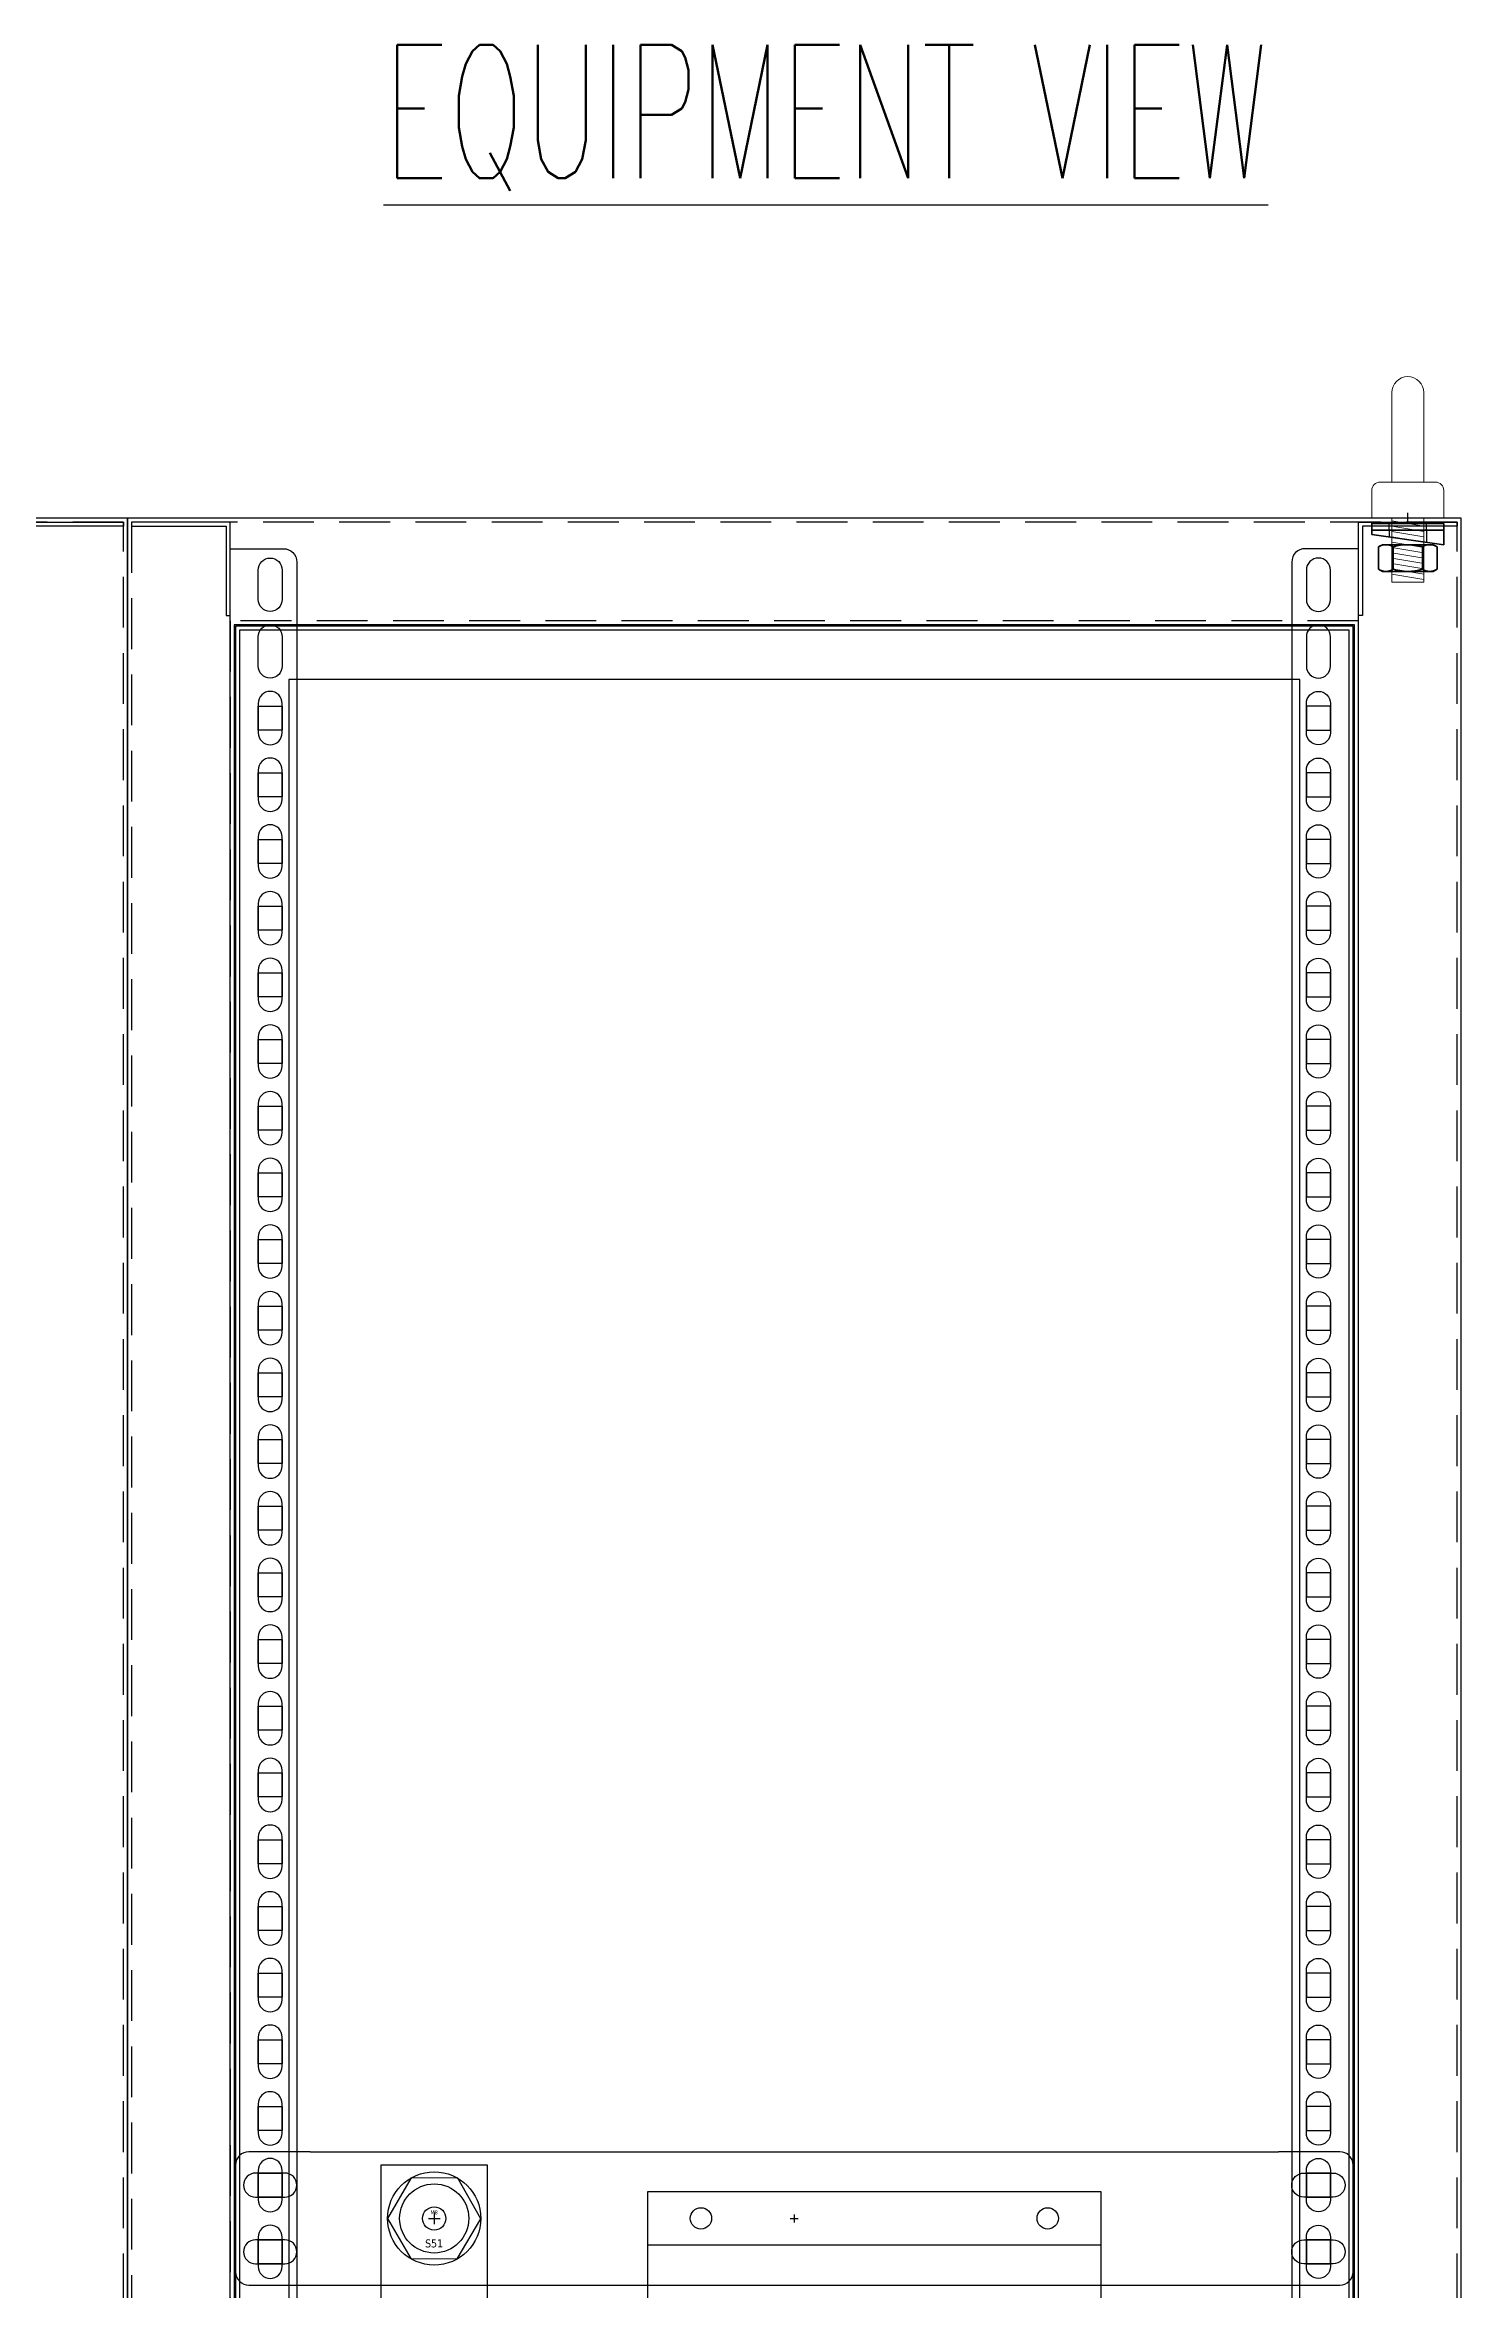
# Model space of a CAD drawing. Header units: millimetres. Extents: x 173893 to 258446, y -176540 to -123824.
# Drawn here: x 193019 to 193549, y -173023 to -172181 of the extents above; entities that cross this region are included whole.
import ezdxf

# ---------------------------------------------------------------- set-up
doc = ezdxf.new("R2010")
doc.units = ezdxf.units.MM
doc.header["$LTSCALE"] = 3
for name, pattern in [('ACAD_ISO04W100', [30, 24, -3, 0, -3]), ('CACHE2', [4.7625, 3.175, -1.5875]), ('HIDDEN', [9.525, 6.35, -3.175])]:
    doc.linetypes.add(name, pattern=pattern)
for name, color, linetype in [('@.HIDDEN', 8, 'HIDDEN'), ('@.VISIBLE', 7, 'Continuous'), ('centerline', 6, 'ACAD_ISO04W100'), ('dim', 7, 'Continuous'), ('equipments', 2, 'Continuous')]:
    doc.layers.add(name, color=color, linetype=linetype)
doc.layers.add('FORT', color=2, linetype='Continuous', lineweight=35)
doc.layers.add('POINTILLE', color=8, linetype='CACHE2', lineweight=25)
doc.styles.add('Ann_w01', font='romans.shx', dxfattribs={"width": 0.6, "bigfont": 'chineset.shx'})
doc.styles.get("Standard").update_dxf_attribs({"font": 'arial.ttf'})

# ---------------------------------------------------------------- blocks, each defined once
blk = doc.blocks.new('HM12_COTE')
at = {"layer": 'FORT'}
for p, q in [((-10.97, 9.15), (-9.5, 10)), ((-10.97, 0.85), (-10.97, 9.15)), ((9.5, 10), (-9.5, 10)), ((-5.48, 0.85), (-5.48, 9.15)), ((5.48, 0.85), (5.48, 9.15)), ((10.97, 9.15), (9.5, 10)), ((10.97, 0.85), (10.97, 9.15)), ((-9.5, 0), (-10.97, 0.85)), ((-9.5, 0), (9.5, 0)), ((9.5, 0), (10.97, 0.85))]:
    blk.add_line(p, q, dxfattribs=at)
for centre, radius, start, end in [((-8.23, 5.14), 4.86, 55.61585, 124.38415), ((0, -8.15), 18.15, 72.4121, 107.5879), ((8.23, 5.14), 4.86, 55.61585, 124.38415), ((-8.23, 4.86), 4.86, 235.61585, 304.38415), ((0, 18.15), 18.15, 252.4121, 287.5879), ((8.23, 4.86), 4.86, 235.61585, 304.38415)]:
    blk.add_arc(centre, radius, start, end, dxfattribs=at)
blk = doc.blocks.new('CALE_M12_IPN')
at = {"layer": 'FORT'}
for p, q in [((-13.5, 3.61), (13.5, 3.61)), ((-13.5, -1.89), (-13.5, 3.61)), ((13.5, 1.89), (-13.5, -1.89)), ((13.5, 3.61), (13.5, 1.89))]:
    blk.add_line(p, q, dxfattribs=at)
at = {"layer": 'POINTILLE'}
for p, q in [((-7, 3.61), (-7, -0.98)), ((7, 3.61), (7, 0.98))]:
    blk.add_line(p, q, dxfattribs=at)
blk = doc.blocks.new('RONDELLE_M12')
at = {"layer": 'FORT'}
blk.add_lwpolyline([(-13.5, 2.5), (-13.5, 0), (13.5, 0), (13.5, 2.5)], close=True, dxfattribs=at)
at = {"layer": 'POINTILLE'}
for p, q in [((-7, 0), (-7, 2.5)), ((7, 0), (7, 2.5))]:
    blk.add_line(p, q, dxfattribs=at)
blk = doc.blocks.new('Oval 20x9')
at = {"layer": '@.VISIBLE', "color": 2}
blk.add_lwpolyline([(-5.5, -4.5), (5.5, -4.5, 0.414214), (10, 0), (10, 0, 0.414214), (5.5, 4.5), (-5.5, 4.5, 0.414214), (-10, 0), (-10, 0, 0.414214)], format="xyb", close=True, dxfattribs=at)

msp = doc.modelspace()

# ---------------------------------------------------------------- linework, layer by layer
at = {"color": 252}
for p, q in [((193164.48, -172994.2), (193164.48, -172998.56)), ((193162.3, -172996.38), (193166.66, -172996.38))]:
    msp.add_line(p, q, dxfattribs=at)
for points in [[(192149.48, -174458.88), (193049.48, -174458.88), (193049.48, -172358.88), (192149.48, -172358.88)], [(193049.48, -174458.88), (193549.48, -174458.88), (193549.48, -172358.88), (193049.48, -172358.88)], [(193089.48, -174418.88), (193509.48, -174418.88), (193509.48, -172398.88), (193089.48, -172398.88)], [(193098.48, -172429.38), (193107.48, -172429.38), (193107.48, -172438.38), (193098.48, -172438.38)], [(193500.48, -172429.38), (193491.48, -172429.38), (193491.48, -172438.38), (193500.48, -172438.38)], [(193098.48, -172454.38), (193107.48, -172454.38), (193107.48, -172463.38), (193098.48, -172463.38)], [(193500.48, -172454.38), (193491.48, -172454.38), (193491.48, -172463.38), (193500.48, -172463.38)], [(193098.48, -172479.38), (193107.48, -172479.38), (193107.48, -172488.38), (193098.48, -172488.38)], [(193500.48, -172479.38), (193491.48, -172479.38), (193491.48, -172488.38), (193500.48, -172488.38)], [(193098.48, -172504.38), (193107.48, -172504.38), (193107.48, -172513.38), (193098.48, -172513.38)], [(193500.48, -172504.38), (193491.48, -172504.38), (193491.48, -172513.38), (193500.48, -172513.38)], [(193098.48, -172529.38), (193107.48, -172529.38), (193107.48, -172538.38), (193098.48, -172538.38)], [(193500.48, -172529.38), (193491.48, -172529.38), (193491.48, -172538.38), (193500.48, -172538.38)], [(193098.48, -172554.38), (193107.48, -172554.38), (193107.48, -172563.38), (193098.48, -172563.38)], [(193500.48, -172554.38), (193491.48, -172554.38), (193491.48, -172563.38), (193500.48, -172563.38)], [(193098.48, -172579.38), (193107.48, -172579.38), (193107.48, -172588.38), (193098.48, -172588.38)], [(193500.48, -172579.38), (193491.48, -172579.38), (193491.48, -172588.38), (193500.48, -172588.38)], [(193098.48, -172604.38), (193107.48, -172604.38), (193107.48, -172613.38), (193098.48, -172613.38)], [(193500.48, -172604.38), (193491.48, -172604.38), (193491.48, -172613.38), (193500.48, -172613.38)], [(193098.48, -172629.38), (193107.48, -172629.38), (193107.48, -172638.38), (193098.48, -172638.38)], [(193500.48, -172629.38), (193491.48, -172629.38), (193491.48, -172638.38), (193500.48, -172638.38)], [(193098.48, -172654.38), (193107.48, -172654.38), (193107.48, -172663.38), (193098.48, -172663.38)], [(193500.48, -172654.38), (193491.48, -172654.38), (193491.48, -172663.38), (193500.48, -172663.38)], [(193098.48, -172679.38), (193107.48, -172679.38), (193107.48, -172688.38), (193098.48, -172688.38)], [(193500.48, -172679.38), (193491.48, -172679.38), (193491.48, -172688.38), (193500.48, -172688.38)], [(193098.48, -172704.38), (193107.48, -172704.38), (193107.48, -172713.38), (193098.48, -172713.38)], [(193500.48, -172704.38), (193491.48, -172704.38), (193491.48, -172713.38), (193500.48, -172713.38)], [(193098.48, -172729.38), (193107.48, -172729.38), (193107.48, -172738.38), (193098.48, -172738.38)], [(193500.48, -172729.38), (193491.48, -172729.38), (193491.48, -172738.38), (193500.48, -172738.38)], [(193098.48, -172754.38), (193107.48, -172754.38), (193107.48, -172763.38), (193098.48, -172763.38)], [(193500.48, -172754.38), (193491.48, -172754.38), (193491.48, -172763.38), (193500.48, -172763.38)], [(193098.48, -172779.38), (193107.48, -172779.38), (193107.48, -172788.38), (193098.48, -172788.38)], [(193500.48, -172779.38), (193491.48, -172779.38), (193491.48, -172788.38), (193500.48, -172788.38)], [(193098.48, -172804.38), (193107.48, -172804.38), (193107.48, -172813.38), (193098.48, -172813.38)], [(193500.48, -172804.38), (193491.48, -172804.38), (193491.48, -172813.38), (193500.48, -172813.38)], [(193098.48, -172829.38), (193107.48, -172829.38), (193107.48, -172838.38), (193098.48, -172838.38)], [(193500.48, -172829.38), (193491.48, -172829.38), (193491.48, -172838.38), (193500.48, -172838.38)], [(193098.48, -172854.38), (193107.48, -172854.38), (193107.48, -172863.38), (193098.48, -172863.38)], [(193500.48, -172854.38), (193491.48, -172854.38), (193491.48, -172863.38), (193500.48, -172863.38)], [(193098.48, -172879.38), (193107.48, -172879.38), (193107.48, -172888.38), (193098.48, -172888.38)], [(193500.48, -172879.38), (193491.48, -172879.38), (193491.48, -172888.38), (193500.48, -172888.38)], [(193098.48, -172904.38), (193107.48, -172904.38), (193107.48, -172913.38), (193098.48, -172913.38)], [(193500.48, -172904.38), (193491.48, -172904.38), (193491.48, -172913.38), (193500.48, -172913.38)], [(193098.48, -172929.38), (193107.48, -172929.38), (193107.48, -172938.38), (193098.48, -172938.38)], [(193500.48, -172929.38), (193491.48, -172929.38), (193491.48, -172938.38), (193500.48, -172938.38)], [(193098.48, -172954.38), (193107.48, -172954.38), (193107.48, -172963.38), (193098.48, -172963.38)], [(193500.48, -172954.38), (193491.48, -172954.38), (193491.48, -172963.38), (193500.48, -172963.38)], [(193098.48, -172979.38), (193107.48, -172979.38), (193107.48, -172988.38), (193098.48, -172988.38)], [(193500.48, -172979.38), (193491.48, -172979.38), (193491.48, -172988.38), (193500.48, -172988.38)], [(193098.48, -173004.38), (193107.48, -173004.38), (193107.48, -173013.38), (193098.48, -173013.38)], [(193500.48, -173004.38), (193491.48, -173004.38), (193491.48, -173013.38), (193500.48, -173013.38)]]:
    msp.add_lwpolyline(points, close=True)
at = {"linetype": 'HIDDEN'}
for points in [[(192150.98, -174457.38), (193047.98, -174457.38), (193047.98, -172360.38), (192150.98, -172360.38)], [(193050.98, -174457.38), (193547.98, -174457.38), (193547.98, -172360.38), (193050.98, -172360.38)], [(193087.98, -174420.38), (193510.98, -174420.38), (193510.98, -172397.38), (193087.98, -172397.38)]]:
    msp.add_lwpolyline(points, close=True, dxfattribs=at)
at = {"color": 1}
for points in [[(193010.98, -172395.38), (193010.98, -172360.38), (193047.98, -172360.38), (193047.98, -172361.88), (193012.48, -172361.88), (193012.48, -172395.38)], [(193087.98, -172395.38), (193087.98, -172360.38), (193050.98, -172360.38), (193050.98, -172361.88), (193086.48, -172361.88), (193086.48, -172395.38)], [(193510.98, -172395.38), (193510.98, -172360.38), (193547.98, -172360.38), (193547.98, -172361.88), (193512.48, -172361.88), (193512.48, -172395.38)], [(193155.84, -172981.21), (193147.02, -172996.41), (193155.66, -173011.45), (193173.12, -173011.55), (193181.94, -172996.48), (193173.3, -172981.31)]]:
    msp.add_lwpolyline(points, close=True, dxfattribs=at)
at = {"color": 151}
for points in [[(193087.98, -172370.38), (193107.98, -172370.38, -0.414214), (193112.98, -172375.38), (193112.98, -174442.38, -0.414214), (193107.98, -174447.38), (193087.98, -174447.38)], [(193510.98, -172370.38), (193490.98, -172370.38, 0.414214), (193485.98, -172375.38), (193485.98, -174442.38, 0.414214), (193490.98, -174447.38), (193510.98, -174447.38)], [(193098.48, -172389.38), (193098.48, -172378.38, -0.414214), (193102.98, -172373.88), (193102.98, -172373.88, -0.414214), (193107.48, -172378.38), (193107.48, -172389.38, -0.414214), (193102.98, -172393.88), (193102.98, -172393.88, -0.414214)], [(193500.48, -172389.38), (193500.48, -172378.38, 0.414214), (193495.98, -172373.88), (193495.98, -172373.88, 0.414214), (193491.48, -172378.38), (193491.48, -172389.38, 0.414214), (193495.98, -172393.88), (193495.98, -172393.88, 0.414214)], [(193098.48, -172414.38), (193098.48, -172403.38, -0.414214), (193102.98, -172398.88), (193102.98, -172398.88, -0.414214), (193107.48, -172403.38), (193107.48, -172414.38, -0.414214), (193102.98, -172418.88), (193102.98, -172418.88, -0.414214)], [(193500.48, -172414.38), (193500.48, -172403.38, 0.414214), (193495.98, -172398.88), (193495.98, -172398.88, 0.414214), (193491.48, -172403.38), (193491.48, -172414.38, 0.414214), (193495.98, -172418.88), (193495.98, -172418.88, 0.414214)], [(193098.48, -172428.38), (193098.48, -172439.38, 0.414214), (193102.98, -172443.88), (193102.98, -172443.88, 0.414214), (193107.48, -172439.38), (193107.48, -172428.38, 0.414214), (193102.98, -172423.88), (193102.98, -172423.88, 0.414214)], [(193500.48, -172428.38), (193500.48, -172439.38, -0.414214), (193495.98, -172443.88), (193495.98, -172443.88, -0.414214), (193491.48, -172439.38), (193491.48, -172428.38, -0.414214), (193495.98, -172423.88), (193495.98, -172423.88, -0.414214)], [(193098.48, -172453.38), (193098.48, -172464.38, 0.414214), (193102.98, -172468.88), (193102.98, -172468.88, 0.414214), (193107.48, -172464.38), (193107.48, -172453.38, 0.414214), (193102.98, -172448.88), (193102.98, -172448.88, 0.414214)], [(193500.48, -172453.38), (193500.48, -172464.38, -0.414214), (193495.98, -172468.88), (193495.98, -172468.88, -0.414214), (193491.48, -172464.38), (193491.48, -172453.38, -0.414214), (193495.98, -172448.88), (193495.98, -172448.88, -0.414214)], [(193098.48, -172478.38), (193098.48, -172489.38, 0.414214), (193102.98, -172493.88), (193102.98, -172493.88, 0.414214), (193107.48, -172489.38), (193107.48, -172478.38, 0.414214), (193102.98, -172473.88), (193102.98, -172473.88, 0.414214)], [(193500.48, -172478.38), (193500.48, -172489.38, -0.414214), (193495.98, -172493.88), (193495.98, -172493.88, -0.414214), (193491.48, -172489.38), (193491.48, -172478.38, -0.414214), (193495.98, -172473.88), (193495.98, -172473.88, -0.414214)], [(193098.48, -172503.38), (193098.48, -172514.38, 0.414214), (193102.98, -172518.88), (193102.98, -172518.88, 0.414214), (193107.48, -172514.38), (193107.48, -172503.38, 0.414214), (193102.98, -172498.88), (193102.98, -172498.88, 0.414214)], [(193500.48, -172503.38), (193500.48, -172514.38, -0.414214), (193495.98, -172518.88), (193495.98, -172518.88, -0.414214), (193491.48, -172514.38), (193491.48, -172503.38, -0.414214), (193495.98, -172498.88), (193495.98, -172498.88, -0.414214)], [(193098.48, -172528.38), (193098.48, -172539.38, 0.414214), (193102.98, -172543.88), (193102.98, -172543.88, 0.414214), (193107.48, -172539.38), (193107.48, -172528.38, 0.414214), (193102.98, -172523.88), (193102.98, -172523.88, 0.414214)], [(193500.48, -172528.38), (193500.48, -172539.38, -0.414214), (193495.98, -172543.88), (193495.98, -172543.88, -0.414214), (193491.48, -172539.38), (193491.48, -172528.38, -0.414214), (193495.98, -172523.88), (193495.98, -172523.88, -0.414214)], [(193098.48, -172553.38), (193098.48, -172564.38, 0.414214), (193102.98, -172568.88), (193102.98, -172568.88, 0.414214), (193107.48, -172564.38), (193107.48, -172553.38, 0.414214), (193102.98, -172548.88), (193102.98, -172548.88, 0.414214)], [(193500.48, -172553.38), (193500.48, -172564.38, -0.414214), (193495.98, -172568.88), (193495.98, -172568.88, -0.414214), (193491.48, -172564.38), (193491.48, -172553.38, -0.414214), (193495.98, -172548.88), (193495.98, -172548.88, -0.414214)], [(193098.48, -172578.38), (193098.48, -172589.38, 0.414214), (193102.98, -172593.88), (193102.98, -172593.88, 0.414214), (193107.48, -172589.38), (193107.48, -172578.38, 0.414214), (193102.98, -172573.88), (193102.98, -172573.88, 0.414214)], [(193500.48, -172578.38), (193500.48, -172589.38, -0.414214), (193495.98, -172593.88), (193495.98, -172593.88, -0.414214), (193491.48, -172589.38), (193491.48, -172578.38, -0.414214), (193495.98, -172573.88), (193495.98, -172573.88, -0.414214)], [(193098.48, -172603.38), (193098.48, -172614.38, 0.414214), (193102.98, -172618.88), (193102.98, -172618.88, 0.414214), (193107.48, -172614.38), (193107.48, -172603.38, 0.414214), (193102.98, -172598.88), (193102.98, -172598.88, 0.414214)], [(193500.48, -172603.38), (193500.48, -172614.38, -0.414214), (193495.98, -172618.88), (193495.98, -172618.88, -0.414214), (193491.48, -172614.38), (193491.48, -172603.38, -0.414214), (193495.98, -172598.88), (193495.98, -172598.88, -0.414214)], [(193098.48, -172628.38), (193098.48, -172639.38, 0.414214), (193102.98, -172643.88), (193102.98, -172643.88, 0.414214), (193107.48, -172639.38), (193107.48, -172628.38, 0.414214), (193102.98, -172623.88), (193102.98, -172623.88, 0.414214)], [(193500.48, -172628.38), (193500.48, -172639.38, -0.414214), (193495.98, -172643.88), (193495.98, -172643.88, -0.414214), (193491.48, -172639.38), (193491.48, -172628.38, -0.414214), (193495.98, -172623.88), (193495.98, -172623.88, -0.414214)], [(193098.48, -172653.38), (193098.48, -172664.38, 0.414214), (193102.98, -172668.88), (193102.98, -172668.88, 0.414214), (193107.48, -172664.38), (193107.48, -172653.38, 0.414214), (193102.98, -172648.88), (193102.98, -172648.88, 0.414214)], [(193500.48, -172653.38), (193500.48, -172664.38, -0.414214), (193495.98, -172668.88), (193495.98, -172668.88, -0.414214), (193491.48, -172664.38), (193491.48, -172653.38, -0.414214), (193495.98, -172648.88), (193495.98, -172648.88, -0.414214)], [(193098.48, -172678.38), (193098.48, -172689.38, 0.414214), (193102.98, -172693.88), (193102.98, -172693.88, 0.414214), (193107.48, -172689.38), (193107.48, -172678.38, 0.414214), (193102.98, -172673.88), (193102.98, -172673.88, 0.414214)], [(193500.48, -172678.38), (193500.48, -172689.38, -0.414214), (193495.98, -172693.88), (193495.98, -172693.88, -0.414214), (193491.48, -172689.38), (193491.48, -172678.38, -0.414214), (193495.98, -172673.88), (193495.98, -172673.88, -0.414214)], [(193098.48, -172703.38), (193098.48, -172714.38, 0.414214), (193102.98, -172718.88), (193102.98, -172718.88, 0.414214), (193107.48, -172714.38), (193107.48, -172703.38, 0.414214), (193102.98, -172698.88), (193102.98, -172698.88, 0.414214)], [(193500.48, -172703.38), (193500.48, -172714.38, -0.414214), (193495.98, -172718.88), (193495.98, -172718.88, -0.414214), (193491.48, -172714.38), (193491.48, -172703.38, -0.414214), (193495.98, -172698.88), (193495.98, -172698.88, -0.414214)], [(193098.48, -172728.38), (193098.48, -172739.38, 0.414214), (193102.98, -172743.88), (193102.98, -172743.88, 0.414214), (193107.48, -172739.38), (193107.48, -172728.38, 0.414214), (193102.98, -172723.88), (193102.98, -172723.88, 0.414214)], [(193500.48, -172728.38), (193500.48, -172739.38, -0.414214), (193495.98, -172743.88), (193495.98, -172743.88, -0.414214), (193491.48, -172739.38), (193491.48, -172728.38, -0.414214), (193495.98, -172723.88), (193495.98, -172723.88, -0.414214)], [(193098.48, -172753.38), (193098.48, -172764.38, 0.414214), (193102.98, -172768.88), (193102.98, -172768.88, 0.414214), (193107.48, -172764.38), (193107.48, -172753.38, 0.414214), (193102.98, -172748.88), (193102.98, -172748.88, 0.414214)], [(193500.48, -172753.38), (193500.48, -172764.38, -0.414214), (193495.98, -172768.88), (193495.98, -172768.88, -0.414214), (193491.48, -172764.38), (193491.48, -172753.38, -0.414214), (193495.98, -172748.88), (193495.98, -172748.88, -0.414214)], [(193098.48, -172778.38), (193098.48, -172789.38, 0.414214), (193102.98, -172793.88), (193102.98, -172793.88, 0.414214), (193107.48, -172789.38), (193107.48, -172778.38, 0.414214), (193102.98, -172773.88), (193102.98, -172773.88, 0.414214)], [(193500.48, -172778.38), (193500.48, -172789.38, -0.414214), (193495.98, -172793.88), (193495.98, -172793.88, -0.414214), (193491.48, -172789.38), (193491.48, -172778.38, -0.414214), (193495.98, -172773.88), (193495.98, -172773.88, -0.414214)], [(193098.48, -172803.38), (193098.48, -172814.38, 0.414214), (193102.98, -172818.88), (193102.98, -172818.88, 0.414214), (193107.48, -172814.38), (193107.48, -172803.38, 0.414214), (193102.98, -172798.88), (193102.98, -172798.88, 0.414214)], [(193500.48, -172803.38), (193500.48, -172814.38, -0.414214), (193495.98, -172818.88), (193495.98, -172818.88, -0.414214), (193491.48, -172814.38), (193491.48, -172803.38, -0.414214), (193495.98, -172798.88), (193495.98, -172798.88, -0.414214)], [(193098.48, -172828.38), (193098.48, -172839.38, 0.414214), (193102.98, -172843.88), (193102.98, -172843.88, 0.414214), (193107.48, -172839.38), (193107.48, -172828.38, 0.414214), (193102.98, -172823.88), (193102.98, -172823.88, 0.414214)], [(193500.48, -172828.38), (193500.48, -172839.38, -0.414214), (193495.98, -172843.88), (193495.98, -172843.88, -0.414214), (193491.48, -172839.38), (193491.48, -172828.38, -0.414214), (193495.98, -172823.88), (193495.98, -172823.88, -0.414214)], [(193098.48, -172853.38), (193098.48, -172864.38, 0.414214), (193102.98, -172868.88), (193102.98, -172868.88, 0.414214), (193107.48, -172864.38), (193107.48, -172853.38, 0.414214), (193102.98, -172848.88), (193102.98, -172848.88, 0.414214)], [(193500.48, -172853.38), (193500.48, -172864.38, -0.414214), (193495.98, -172868.88), (193495.98, -172868.88, -0.414214), (193491.48, -172864.38), (193491.48, -172853.38, -0.414214), (193495.98, -172848.88), (193495.98, -172848.88, -0.414214)], [(193098.48, -172878.38), (193098.48, -172889.38, 0.414214), (193102.98, -172893.88), (193102.98, -172893.88, 0.414214), (193107.48, -172889.38), (193107.48, -172878.38, 0.414214), (193102.98, -172873.88), (193102.98, -172873.88, 0.414214)], [(193500.48, -172878.38), (193500.48, -172889.38, -0.414214), (193495.98, -172893.88), (193495.98, -172893.88, -0.414214), (193491.48, -172889.38), (193491.48, -172878.38, -0.414214), (193495.98, -172873.88), (193495.98, -172873.88, -0.414214)], [(193098.48, -172903.38), (193098.48, -172914.38, 0.414214), (193102.98, -172918.88), (193102.98, -172918.88, 0.414214), (193107.48, -172914.38), (193107.48, -172903.38, 0.414214), (193102.98, -172898.88), (193102.98, -172898.88, 0.414214)], [(193500.48, -172903.38), (193500.48, -172914.38, -0.414214), (193495.98, -172918.88), (193495.98, -172918.88, -0.414214), (193491.48, -172914.38), (193491.48, -172903.38, -0.414214), (193495.98, -172898.88), (193495.98, -172898.88, -0.414214)], [(193098.48, -172928.38), (193098.48, -172939.38, 0.414214), (193102.98, -172943.88), (193102.98, -172943.88, 0.414214), (193107.48, -172939.38), (193107.48, -172928.38, 0.414214), (193102.98, -172923.88), (193102.98, -172923.88, 0.414214)], [(193500.48, -172928.38), (193500.48, -172939.38, -0.414214), (193495.98, -172943.88), (193495.98, -172943.88, -0.414214), (193491.48, -172939.38), (193491.48, -172928.38, -0.414214), (193495.98, -172923.88), (193495.98, -172923.88, -0.414214)], [(193098.48, -172953.38), (193098.48, -172964.38, 0.414214), (193102.98, -172968.88), (193102.98, -172968.88, 0.414214), (193107.48, -172964.38), (193107.48, -172953.38, 0.414214), (193102.98, -172948.88), (193102.98, -172948.88, 0.414214)], [(193500.48, -172953.38), (193500.48, -172964.38, -0.414214), (193495.98, -172968.88), (193495.98, -172968.88, -0.414214), (193491.48, -172964.38), (193491.48, -172953.38, -0.414214), (193495.98, -172948.88), (193495.98, -172948.88, -0.414214)], [(193098.48, -172978.38), (193098.48, -172989.38, 0.414214), (193102.98, -172993.88), (193102.98, -172993.88, 0.414214), (193107.48, -172989.38), (193107.48, -172978.38, 0.414214), (193102.98, -172973.88), (193102.98, -172973.88, 0.414214)], [(193500.48, -172978.38), (193500.48, -172989.38, -0.414214), (193495.98, -172993.88), (193495.98, -172993.88, -0.414214), (193491.48, -172989.38), (193491.48, -172978.38, -0.414214), (193495.98, -172973.88), (193495.98, -172973.88, -0.414214)], [(193098.48, -173003.38), (193098.48, -173014.38, 0.414214), (193102.98, -173018.88), (193102.98, -173018.88, 0.414214), (193107.48, -173014.38), (193107.48, -173003.38, 0.414214), (193102.98, -172998.88), (193102.98, -172998.88, 0.414214)], [(193500.48, -173003.38), (193500.48, -173014.38, -0.414214), (193495.98, -173018.88), (193495.98, -173018.88, -0.414214), (193491.48, -173014.38), (193491.48, -173003.38, -0.414214), (193495.98, -172998.88), (193495.98, -172998.88, -0.414214)]]:
    msp.add_lwpolyline(points, format="xyb", close=True, dxfattribs=at)
at = {"color": 6}
for points in [[(193089.98, -174418.38), (193508.98, -174418.38), (193508.98, -172399.38), (193089.98, -172399.38)], [(193091.48, -174416.88), (193507.48, -174416.88), (193507.48, -172400.88), (193091.48, -172400.88)], [(193109.98, -174398.38), (193488.98, -174398.38), (193488.98, -172419.38), (193109.98, -172419.38)]]:
    msp.add_lwpolyline(points, close=True, dxfattribs=at)
at = {"color": 1, "linetype": 'Continuous'}
msp.add_lwpolyline([(193144.48, -174138.88), (193184.48, -174138.88), (193184.48, -172976.38), (193144.48, -172976.38)], close=True, dxfattribs=at)
at = {"color": 1}
for radius in [17.46, 12.96, 4.37]:
    msp.add_circle((193164.48, -172996.38), radius, dxfattribs=at)
at = {"layer": '@.HIDDEN', "linetype": 'HIDDEN'}
for p, q in [((193299.48, -172994.88), (193299.48, -172997.88)), ((193297.98, -172996.38), (193300.98, -172996.38))]:
    msp.add_line(p, q, dxfattribs=at)
at = {"layer": '@.VISIBLE'}
for p, q in [((193117.98, -172971.38), (193480.98, -172971.38)), ((193414.48, -173006.38), (193244.48, -173006.38)), ((193117.98, -173021.38), (193480.98, -173021.38))]:
    msp.add_line(p, q, dxfattribs=at)
for points in [[(193117.98, -172971.38), (193094.98, -172971.38, 0.414214), (193089.98, -172976.38), (193089.98, -173016.38, 0.414214), (193094.98, -173021.38), (193117.98, -173021.38)], [(193480.98, -173021.38), (193503.98, -173021.38, 0.414214), (193508.98, -173016.38), (193508.98, -172976.38, 0.414214), (193503.98, -172971.38), (193480.98, -172971.38)]]:
    msp.add_lwpolyline(points, format="xyb", dxfattribs=at)
msp.add_lwpolyline([(193414.48, -172986.38), (193244.48, -172986.38), (193244.48, -174106.38), (193414.48, -174106.38)], close=True, dxfattribs=at)
at = {"layer": '@.VISIBLE', "color": 2}
for centre in [(193264.48, -172996.38), (193394.48, -172996.38)]:
    msp.add_circle(centre, 4, dxfattribs=at)
at = {"layer": 'centerline'}
msp.add_line((193529.48, -172360.88), (193529.48, -172356.88), dxfattribs=at)
at = {"layer": 'equipments', "lineweight": 0}
for p, q in [((193523.48, -172311.88), (193523.48, -172345.38)), ((193535.48, -172311.88), (193535.48, -172345.38)), ((193539.81, -172345.38), (193519.15, -172345.38)), ((193515.98, -172358.88), (193515.98, -172348.55)), ((193542.98, -172358.88), (193542.98, -172348.55)), ((193515.98, -172358.88), (193542.98, -172358.88)), ((193523.48, -172358.88), (193523.48, -172382.88)), ((193523.48, -172358.88), (193535.48, -172358.88)), ((193535.48, -172358.88), (193535.48, -172382.88)), ((193523.48, -172382.88), (193535.48, -172382.88))]:
    msp.add_line(p, q, dxfattribs=at)
at = {"layer": 'equipments', "color": 8, "lineweight": 0}
for p, q in [((193523.48, -172359.88), (193535.48, -172361.88)), ((193523.48, -172361.88), (193535.48, -172363.88)), ((193523.48, -172363.88), (193535.48, -172365.88)), ((193523.48, -172365.88), (193535.48, -172367.88)), ((193523.48, -172367.88), (193535.48, -172369.88)), ((193523.48, -172369.88), (193535.48, -172371.88)), ((193523.48, -172371.88), (193535.48, -172373.88)), ((193523.48, -172373.88), (193535.48, -172375.88)), ((193523.48, -172375.88), (193535.48, -172377.88)), ((193523.48, -172377.88), (193535.48, -172379.88)), ((193523.48, -172379.88), (193535.48, -172381.88))]:
    msp.add_line(p, q, dxfattribs=at)
at = {"layer": 'equipments', "lineweight": 0}
for centre, radius, start, end in [((193529.48, -172311.88), 6, 0, 180), ((193519.15, -172348.55), 3.17, 90, 180), ((193539.81, -172348.55), 3.17, 0, 90)]:
    msp.add_arc(centre, radius, start, end, dxfattribs=at)

# ---------------------------------------------------------------- block references
at = {"xscale": -1}
for name, p in [('RONDELLE_M12', (193529.48, -172363.38)), ('CALE_M12_IPN', (193529.48, -172366.99)), ('HM12_COTE', (193529.48, -172378.88))]:
    msp.add_blockref(name, p, dxfattribs=at)
at = {"layer": '@.VISIBLE'}
for p in [(193102.98, -172983.88), (193102.98, -173008.88)]:
    msp.add_blockref('Oval 20x9', p, dxfattribs=at)
at = {"layer": '@.VISIBLE', "xscale": -1}
for p in [(193495.98, -172983.88), (193495.98, -173008.88)]:
    msp.add_blockref('Oval 20x9', p, dxfattribs=at)

# ---------------------------------------------------------------- texts
at = {"color": 1, "width": 30.0978, "attachment_point": 5}
for s, insert, char_height in [('{\\fTahoma|b0|i0|c0|p34;M8}', (193164.44, -172994.13), 1.5), ('{\\fTahoma|b0|i0|c0|p34;S51}', (193164.44, -173005.77), 3)]:
    msp.add_mtext(s, dxfattribs=dict(at, insert=insert, char_height=char_height))
at = {"layer": 'dim', "color": 2, "insert": (193311.29, -172208.88), "char_height": 50, "attachment_point": 5, "style": 'Ann_w01'}
msp.add_mtext('\\A1;{\\LEQUIPMENT VIEW}', dxfattribs=at)

doc.saveas('drawing.dxf')
